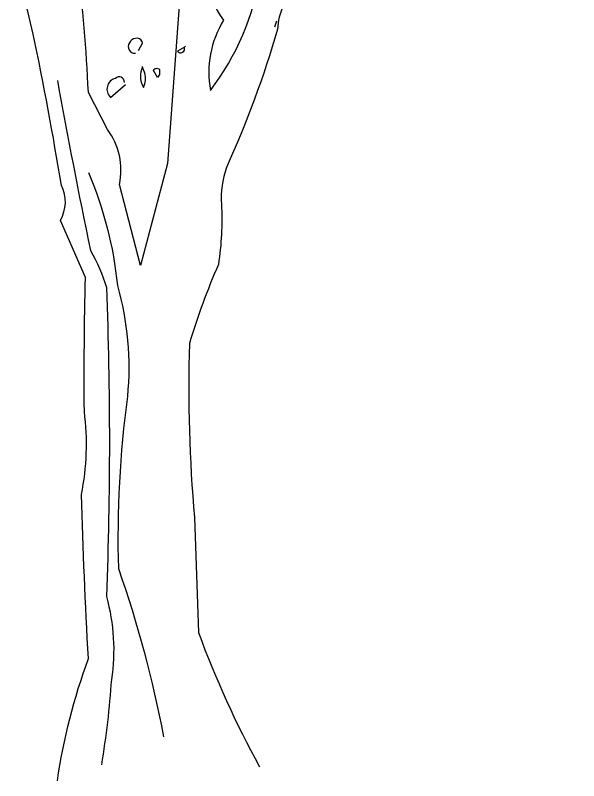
# Model space of a CAD drawing. Header units: inches. Extents: x 0 to 8.9, y 0 to 12.
# Drawn here: x 3.393 to 6.758, y 0 to 4.572 of the extents above; entities that cross this region are included whole.
import ezdxf

# ---------------------------------------------------------------- set-up
doc = ezdxf.new("R2010")
doc.units = ezdxf.units.IN
doc.header["$MEASUREMENT"] = 0

# ---------------------------------------------------------------- blocks, each defined once
blk = doc.blocks.new('A$C2F474FAB')
for points in [[(4.3733, 4.6554), (4.3016, 3.6873), (4.1402, 3.0777), (4.0147, 3.5618, 0.219635), (3.943, 3.8904), (3.8294, 4.1116, 0.021927), (3.7637, 4.8765, -0.158203)], [(5.951, 6.6693), (5.7478, 6.3825, -0.103516), (5.5864, 6.3108, -0.263885), (5.7418, 6.5797, 0.184021), (5.8195, 6.8307, -0.641693), (5.8016, 6.9024, 0.359894), (5.7059, 6.8127, -0.041519), (5.198, 6.508, 0.142288), (4.8454, 6.1076, -0.330444), (4.8095, 5.8984, -0.018387), (4.6123, 5.0438, 0.308121), (4.5585, 4.7988, 0.186462), (4.6362, 4.5418, 0.184647), (4.5585, 4.1235, 0.124985), (4.8573, 4.8227, -0.090317), (4.947, 5.2231, -0.081436), (5.2936, 5.8865, 0.012741), (5.6402, 6.251), (5.6462, 6.257)], [(6.7577, 6.3167, 0.087677), (6.1422, 6.0777, 0.246613), (6.0047, 6.0299, -0.059418), (5.694, 5.7849, 0.132263), (5.3474, 5.3068, 0.073013), (4.9948, 4.6315, 0.098373), (4.9589, 4.488, -0.036575), (4.6541, 3.6633, 0.099014), (4.6243, 3.4422, -0.049866), (4.6063, 3.0837, 0.029373), (4.433, 2.6116, 0.029037), (4.4629, 1.5717), (4.4868, 0.8845, 0.03653), (4.8514, 0.0837)], [(3.6442, 0, -0.050018), (3.8294, 0.7291, -0.006073), (3.7876, 1.7092, 0.083801), (3.8055, 2.2052, -0.007568), (3.8115, 3.006), (3.6621, 3.3466, 0.257843), (3.6681, 3.5558, 0.011612), (3.5008, 4.4582), (3.3932, 4.9183)], [(4.1282, 4.3625), (4.1522, 4.4044, 0.4142), (4.1223, 4.4343, 0.475433), (4.0685, 4.3745, 0.355026), (4.1103, 4.3446)], [(4.4031, 4.3805), (4.3613, 4.3566, 0.831802), (4.4031, 4.3805), (4.4091, 4.3865), (4.4031, 4.3805)], [(4.1522, 4.261, 0.222214), (4.1522, 4.1534), (4.1581, 4.1414, 0.249405), (4.1522, 4.261), (4.1522, 4.2669)], [(4.2418, 4.2012), (4.2179, 4.243, -0.489075), (4.2537, 4.249), (4.2537, 4.2191), (4.2418, 4.2012)], [(3.6442, 4.1833, 0.005661), (3.8414, 3.1673, -0.062256), (3.937, 2.9462, -0.019409), (3.937, 1.0996, -0.107346), (3.9669, 0.6036, -0.024567), (3.9071, 0.0956)], [(4.0446, 4.1713, 0.680847), (3.9908, 4.1952, 0.580322), (3.9609, 4.0817), (4.0506, 4.1594)], [(3.8294, 3.6335, -0.076859), (4.0027, 2.9582, -0.093506), (4.0625, 2.2948, 0.040573), (4.0087, 1.2669, -0.038879), (4.2776, 0.2629)]]:
    blk.add_lwpolyline(points, format="xyb")
blk.add_lwpolyline([(4.9529, 4.5359), (4.941, 4.5)])

msp = doc.modelspace()

# ---------------------------------------------------------------- block references
msp.add_blockref('A$C2F474FAB', (0, 0))

doc.saveas('drawing.dxf')
